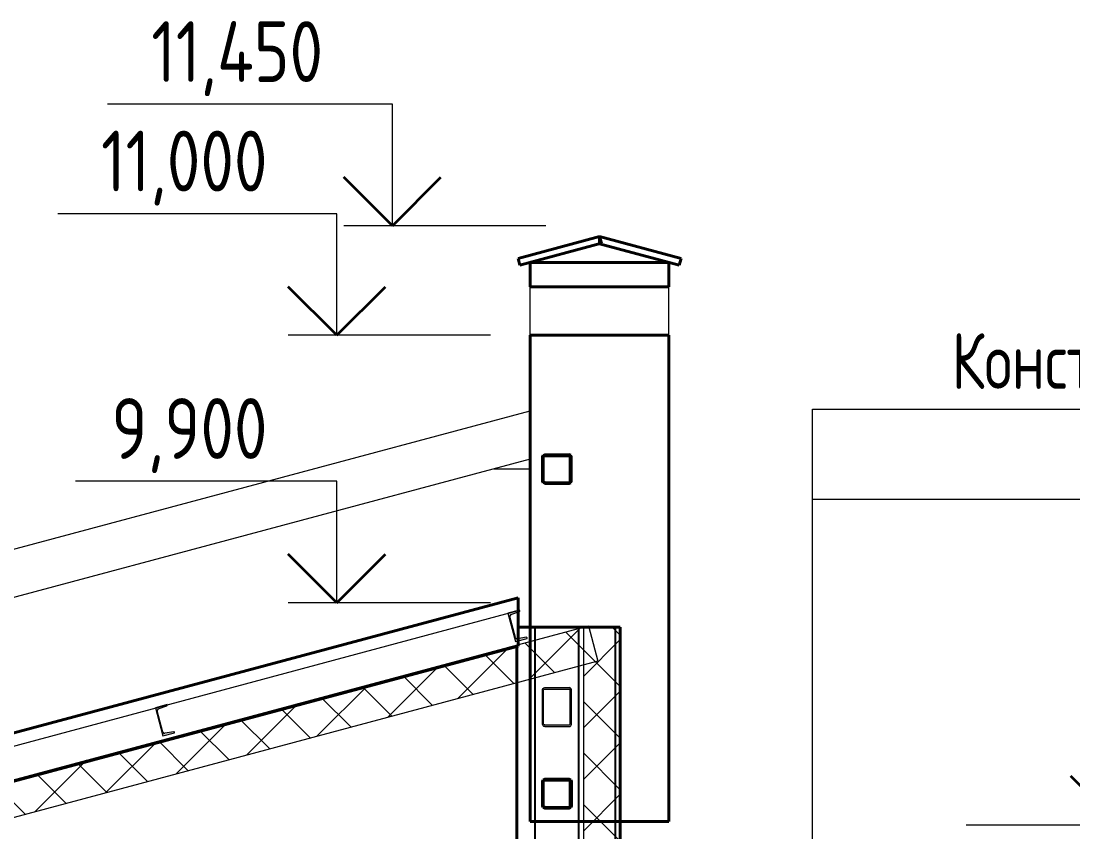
# Model space of a CAD drawing. Header units: millimetres. Extents: x 38742 to 206544, y -3832 to 13261.
# Drawn here: x 195046 to 199369, y 9926 to 13261 of the extents above; entities that cross this region are included whole.
import ezdxf

# ---------------------------------------------------------------- set-up
doc = ezdxf.new("R2010")
doc.units = ezdxf.units.MM
doc.header["$MEASUREMENT"] = 0
for name, color, linetype in [('- Спрятан', 7, 'Continuous'), ('крыша', 7, 'Continuous'), ('Окна ArchiCAD', 7, 'Continuous'), ('стены наруж', 7, 'Continuous'), ('стены02', 7, 'Continuous'), ('текст', 7, 'Continuous'), ('чертеж', 7, 'Continuous')]:
    doc.layers.add(name, color=color, linetype=linetype)
for name, color, linetype, lineweight in [('- Спрятан_Ном._пера__96', 7, 'Continuous', 13), ('- Спрятан_Ном._пера__98', 7, 'Continuous', 35), ('0_Ном._пера__95', 251, 'Continuous', 13), ('0_Ном._пера__97', 7, 'Continuous', 20), ('крыша_Ном._пера__96', 7, 'Continuous', 13), ('крыша_Ном._пера__99', 7, 'Continuous', 40), ('Окна ArchiCAD_Ном._пера__96', 7, 'Continuous', 13), ('подп стены Инжзащита_Ном._пера__96', 7, 'Continuous', 13), ('подп стены Инжзащита_Ном._пера__97', 7, 'Continuous', 20), ('стены наруж_Ном._пера__1', 7, 'Continuous', 25), ('стены наруж_Ном._пера__96', 7, 'Continuous', 13), ('стены наруж_Ном._пера__99', 7, 'Continuous', 40), ('стены02_Ном._пера__99', 7, 'Continuous', 40), ('текст_Ном._пера__1', 7, 'Continuous', 25), ('текст_Ном._пера__96', 7, 'Continuous', 13), ('чертеж_Ном._пера__96', 7, 'Continuous', 13), ('чертеж_Ном._пера__98', 7, 'Continuous', 35)]:
    doc.layers.add(name, color=color, linetype=linetype, lineweight=lineweight)
doc.styles.add('СГЕНЕРИР_СТИЛЬ_1', font='gost_2_304-81_type.ttf')
pattern_1 = [(45, (125392.65, 968.19), (-106.06602, 106.06602), []), (135, (125392.65, 968.19), (106.06602, 106.06602), [])]

# ---------------------------------------------------------------- blocks, each defined once
blk = doc.blocks.new('Элемент разреза_69_1', base_point=(125392.7, 968.2))
at = {"layer": 'стены наруж_Ном._пера__1', "linetype": 'Continuous'}
for p, q in [((197158.3, 5918.2), (197158.3, 10768.2)), ((197158.3, 5918.2), (197158.3, 10768.2)), ((197338.3, 5918.2), (197338.3, 10768.2)), ((197338.3, 5918.2), (197338.3, 10768.2)), ((197488.3, 5918.2), (197488.3, 10768.2)), ((197488.3, 5918.2), (197488.3, 10768.2))]:
    blk.add_line(p, q, dxfattribs=at)
at = {"layer": 'стены наруж_Ном._пера__99', "linetype": 'Continuous'}
for p, q in [((197088.3, 10768.2), (197108.3, 10768.2)), ((197088.3, 10689.2), (197088.3, 10768.2)), ((197108.3, 10768.2), (197158.3, 10768.2)), ((197158.3, 10768.2), (197338.3, 10768.2)), ((197338.3, 10768.2), (197488.3, 10768.2)), ((197488.3, 10768.2), (197508.3, 10768.2)), ((197508.3, 5918.2), (197508.3, 10768.2)), ((197083.3, 10687.9), (197088.3, 10689.2)), ((197083.3, 5918.2), (197083.3, 10687.9)), ((197188.3, 10133.2), (197191.2, 10140.3)), ((197188.3, 10033.2), (197188.3, 10133.2)), ((197191.2, 10140.3), (197198.3, 10143.2)), ((197198.3, 10143.2), (197298.3, 10143.2)), ((197305.4, 10140.3), (197298.3, 10143.2)), ((197308.3, 10133.2), (197305.4, 10140.3)), ((197308.3, 10033.2), (197308.3, 10133.2)), ((197191.2, 10026.1), (197188.3, 10033.2)), ((197305.4, 10026.1), (197308.3, 10033.2)), ((197198.3, 10023.2), (197191.2, 10026.1)), ((197198.3, 10023.2), (197298.3, 10023.2)), ((197298.3, 10023.2), (197305.4, 10026.1)), ((197338.3, 5918.2), (197488.3, 5918.2))]:
    blk.add_line(p, q, dxfattribs=at)
blk = doc.blocks.new('Элемент разреза_80_1', base_point=(125392.7, 968.2))
at = {"layer": 'крыша_Ном._пера__96', "linetype": 'Continuous'}
for p, q in [((182048.3, 7614.9), (197138.3, 11658.3)), ((197138.3, 11458.3), (182098.3, 7428.3))]:
    blk.add_line(p, q, dxfattribs=at)
blk = doc.blocks.new('Элемент разреза_91_1', base_point=(125392.7, 968.2))
at = {"layer": 'стены наруж_Ном._пера__96', "linetype": 'Continuous'}
blk.add_line((197138.3, 11418.2), (196988.6, 11418.2), dxfattribs=at)
blk = doc.blocks.new('Элемент разреза_97_1', base_point=(125392.7, 968.2))
at = {"layer": 'стены02_Ном._пера__99', "linetype": 'Continuous'}
for p, q in [((197138.3, 12268.2), (197708.3, 12268.2)), ((197138.3, 12168.2), (197138.3, 12268.2)), ((197708.3, 12168.2), (197708.3, 12268.2)), ((197138.3, 12168.2), (197708.3, 12168.2)), ((197138.3, 11968.2), (197708.3, 11968.2)), ((197138.3, 9968.2), (197138.3, 11968.2)), ((197708.3, 9968.2), (197708.3, 11968.2)), ((197138.3, 9968.2), (197708.3, 9968.2))]:
    blk.add_line(p, q, dxfattribs=at)
blk = doc.blocks.new('Элемент разреза_98_1', base_point=(125392.7, 968.2))
at = {"layer": 'крыша_Ном._пера__99', "linetype": 'Continuous'}
for p, q in [((197088.3, 12284.8), (197423.3, 12374.6)), ((197430.8, 12346.6), (197423.3, 12374.6)), ((197095.8, 12256.8), (197430.8, 12346.6)), ((197095.8, 12256.8), (197088.3, 12284.8))]:
    blk.add_line(p, q, dxfattribs=at)
blk = doc.blocks.new('Элемент разреза_99_1', base_point=(125392.7, 968.2))
at = {"layer": 'крыша_Ном._пера__99', "linetype": 'Continuous'}
for p, q in [((197423.3, 12344.6), (197423.3, 12374.6)), ((197758.3, 12284.8), (197423.3, 12374.6)), ((197750.8, 12256.8), (197423.3, 12344.6)), ((197750.8, 12256.8), (197758.3, 12284.8))]:
    blk.add_line(p, q, dxfattribs=at)
blk = doc.blocks.new('Элемент разреза_100_1', base_point=(125392.7, 968.2))
at = {"layer": 'Окна ArchiCAD_Ном._пера__96', "linetype": 'Continuous'}
for p, q in [((197138.3, 11968.2), (197138.3, 12168.2)), ((197708.3, 11968.2), (197708.3, 12168.2))]:
    blk.add_line(p, q, dxfattribs=at)
blk = doc.blocks.new('Элемент разреза_130_1', base_point=(125392.7, 968.2))
at = {"layer": '- Спрятан_Ном._пера__96', "linetype": 'Continuous', "lineweight": 25}
h = blk.add_hatch(color=7, dxfattribs=at)
h.paths.add_polyline_path([(197198.3, 10143.2), (197191.2, 10140.3), (197188.3, 10133.2), (197188.3, 10033.2), (197191.2, 10026.1), (197198.3, 10023.2), (197298.3, 10023.2), (197305.4, 10026.1), (197308.3, 10033.2), (197308.3, 10133.2), (197305.4, 10140.3), (197298.3, 10143.2)])
h.paths.add_polyline_path([(197198.3, 10138.2), (197298.3, 10138.2), (197301.8, 10136.7), (197303.3, 10133.2), (197303.3, 10033.2), (197301.8, 10029.7), (197298.3, 10028.2), (197198.3, 10028.2), (197194.8, 10029.7), (197193.3, 10033.2), (197193.3, 10133.2), (197194.8, 10136.7)], flags=0)
at = {"layer": '- Спрятан_Ном._пера__98', "linetype": 'Continuous'}
for p, q in [((197188.3, 10133.2), (197191.2, 10140.3)), ((197188.3, 10033.2), (197188.3, 10133.2)), ((197191.2, 10140.3), (197198.3, 10143.2)), ((197193.3, 10133.2), (197194.8, 10136.7)), ((197193.3, 10033.2), (197193.3, 10133.2)), ((197194.8, 10136.7), (197198.3, 10138.2)), ((197198.3, 10143.2), (197298.3, 10143.2)), ((197198.3, 10138.2), (197298.3, 10138.2)), ((197305.4, 10140.3), (197298.3, 10143.2)), ((197301.8, 10136.7), (197298.3, 10138.2)), ((197303.3, 10133.2), (197301.8, 10136.7)), ((197303.3, 10033.2), (197303.3, 10133.2)), ((197308.3, 10133.2), (197305.4, 10140.3)), ((197308.3, 10033.2), (197308.3, 10133.2)), ((197191.2, 10026.1), (197188.3, 10033.2)), ((197194.8, 10029.7), (197193.3, 10033.2)), ((197301.8, 10029.7), (197303.3, 10033.2)), ((197305.4, 10026.1), (197308.3, 10033.2)), ((197198.3, 10023.2), (197191.2, 10026.1)), ((197198.3, 10028.2), (197194.8, 10029.7)), ((197198.3, 10028.2), (197298.3, 10028.2)), ((197198.3, 10023.2), (197298.3, 10023.2)), ((197298.3, 10028.2), (197301.8, 10029.7)), ((197298.3, 10023.2), (197305.4, 10026.1))]:
    blk.add_line(p, q, dxfattribs=at)
blk = doc.blocks.new('Элемент разреза_131_1', base_point=(125392.7, 968.2))
at = {"layer": '- Спрятан_Ном._пера__96', "linetype": 'Continuous', "lineweight": 25}
h = blk.add_hatch(color=7, dxfattribs=at)
h.paths.add_polyline_path([(197198.3, 11478.2), (197191.2, 11475.3), (197188.3, 11468.2), (197188.3, 11368.2), (197191.2, 11361.1), (197198.3, 11358.2), (197298.3, 11358.2), (197305.4, 11361.1), (197308.3, 11368.2), (197308.3, 11468.2), (197305.4, 11475.3), (197298.3, 11478.2)])
h.paths.add_polyline_path([(197198.3, 11473.2), (197298.3, 11473.2), (197301.8, 11471.7), (197303.3, 11468.2), (197303.3, 11368.2), (197301.8, 11364.7), (197298.3, 11363.2), (197198.3, 11363.2), (197194.8, 11364.7), (197193.3, 11368.2), (197193.3, 11468.2), (197194.8, 11471.7)], flags=0)
at = {"layer": '- Спрятан_Ном._пера__98', "linetype": 'Continuous'}
for p, q in [((197188.3, 11468.2), (197191.2, 11475.3)), ((197188.3, 11368.2), (197188.3, 11468.2)), ((197191.2, 11475.3), (197198.3, 11478.2)), ((197193.3, 11468.2), (197194.8, 11471.7)), ((197193.3, 11368.2), (197193.3, 11468.2)), ((197194.8, 11471.7), (197198.3, 11473.2)), ((197198.3, 11478.2), (197298.3, 11478.2)), ((197198.3, 11473.2), (197298.3, 11473.2)), ((197305.4, 11475.3), (197298.3, 11478.2)), ((197301.8, 11471.7), (197298.3, 11473.2)), ((197303.3, 11468.2), (197301.8, 11471.7)), ((197303.3, 11368.2), (197303.3, 11468.2)), ((197308.3, 11468.2), (197305.4, 11475.3)), ((197308.3, 11368.2), (197308.3, 11468.2)), ((197191.2, 11361.1), (197188.3, 11368.2)), ((197198.3, 11358.2), (197191.2, 11361.1)), ((197194.8, 11364.7), (197193.3, 11368.2)), ((197198.3, 11363.2), (197194.8, 11364.7)), ((197198.3, 11363.2), (197298.3, 11363.2)), ((197198.3, 11358.2), (197298.3, 11358.2)), ((197298.3, 11363.2), (197301.8, 11364.7)), ((197298.3, 11358.2), (197305.4, 11361.1)), ((197301.8, 11364.7), (197303.3, 11368.2)), ((197305.4, 11361.1), (197308.3, 11368.2))]:
    blk.add_line(p, q, dxfattribs=at)
blk = doc.blocks.new('Элемент разреза_132_1', base_point=(125392.7, 968.2))
at = {"layer": '- Спрятан_Ном._пера__96', "linetype": 'Continuous'}
h = blk.add_hatch(color=256, dxfattribs=at)
h.paths.add_polyline_path([(197298.3, 10358.9), (197302.1, 10359.9), (197305.4, 10362.8), (197307.5, 10367.1), (197308.3, 10372.3), (197308.3, 10506.1), (197307.5, 10511.2), (197305.4, 10515.6), (197302.1, 10518.5), (197298.3, 10519.5), (197198.3, 10519.5), (197194.5, 10518.5), (197191.2, 10515.6), (197189.1, 10511.2), (197188.3, 10506.1), (197188.3, 10372.3), (197189.1, 10367.1), (197191.2, 10362.8), (197194.5, 10359.9), (197198.3, 10358.9)])
h.paths.add_polyline_path([(197298.3, 10365.6), (197198.3, 10365.6), (197196.4, 10366.1), (197194.8, 10367.5), (197193.7, 10369.7), (197193.3, 10372.3), (197193.3, 10506.1), (197193.7, 10508.7), (197194.8, 10510.9), (197196.4, 10512.3), (197198.3, 10512.8), (197298.3, 10512.8), (197300.2, 10512.3), (197301.8, 10510.9), (197302.9, 10508.7), (197303.3, 10506.1), (197303.3, 10372.3), (197302.9, 10369.7), (197301.8, 10367.5), (197300.2, 10366.1)], flags=0)
for p, q in [((197188.3, 10506.1), (197189.1, 10511.2)), ((197189.1, 10511.2), (197191.2, 10515.6)), ((197191.2, 10515.6), (197194.5, 10518.5)), ((197193.3, 10506.1), (197193.7, 10508.7)), ((197193.7, 10508.7), (197194.8, 10510.9)), ((197194.5, 10518.5), (197198.3, 10519.5)), ((197194.8, 10510.9), (197196.4, 10512.3)), ((197196.4, 10512.3), (197198.3, 10512.8)), ((197198.3, 10519.5), (197298.3, 10519.5)), ((197198.3, 10512.8), (197298.3, 10512.8)), ((197302.1, 10518.5), (197298.3, 10519.5)), ((197300.2, 10512.3), (197298.3, 10512.8)), ((197301.8, 10510.9), (197300.2, 10512.3)), ((197302.9, 10508.7), (197301.8, 10510.9)), ((197305.4, 10515.6), (197302.1, 10518.5)), ((197303.3, 10506.1), (197302.9, 10508.7)), ((197307.5, 10511.2), (197305.4, 10515.6)), ((197308.3, 10506.1), (197307.5, 10511.2)), ((197188.3, 10372.3), (197188.3, 10506.1)), ((197193.3, 10372.3), (197193.3, 10506.1)), ((197303.3, 10372.3), (197303.3, 10506.1)), ((197308.3, 10372.3), (197308.3, 10506.1)), ((197189.1, 10367.1), (197188.3, 10372.3)), ((197191.2, 10362.8), (197189.1, 10367.1)), ((197194.5, 10359.9), (197191.2, 10362.8)), ((197193.7, 10369.7), (197193.3, 10372.3)), ((197194.8, 10367.5), (197193.7, 10369.7)), ((197198.3, 10358.9), (197194.5, 10359.9)), ((197196.4, 10366.1), (197194.8, 10367.5)), ((197198.3, 10365.6), (197196.4, 10366.1)), ((197198.3, 10365.6), (197298.3, 10365.6)), ((197198.3, 10358.9), (197298.3, 10358.9)), ((197298.3, 10365.6), (197300.2, 10366.1)), ((197298.3, 10358.9), (197302.1, 10359.9)), ((197300.2, 10366.1), (197301.8, 10367.5)), ((197301.8, 10367.5), (197302.9, 10369.7)), ((197302.1, 10359.9), (197305.4, 10362.8)), ((197302.9, 10369.7), (197303.3, 10372.3)), ((197305.4, 10362.8), (197307.5, 10367.1)), ((197307.5, 10367.1), (197308.3, 10372.3))]:
    blk.add_line(p, q, dxfattribs=at)
blk = doc.blocks.new('Отметка высоты (ГОСТ)[32]_1', base_point=(199560.9, 9955.2))
at = {"layer": 'чертеж_Ном._пера__96', "linetype": 'Continuous'}
for p, q in [((199560.9, 9955.2), (199560.9, 10455.2)), ((199560.9, 10455.2), (201630.6, 10455.2)), ((198929.6, 9955.2), (199760.9, 9955.2))]:
    blk.add_line(p, q, dxfattribs=at)
at = {"layer": 'чертеж_Ном._пера__98', "linetype": 'Continuous'}
for q in [(199360.9, 10155.2), (199760.9, 10155.2)]:
    blk.add_line((199560.9, 9955.2), q, dxfattribs=at)
at = {"layer": 'чертеж_Ном._пера__96', "insert": (199760.9, 10464), "char_height": 250, "attachment_point": 7, "style": 'СГЕНЕРИР_СТИЛЬ_1'}
blk.add_mtext('{переменная\\A1{\\H.66x;\\S^  ;}}', dxfattribs=at)
blk = doc.blocks.new('Отметка высоты (ГОСТ)[33]_1', base_point=(196343.3, 10868.2))
at = {"layer": 'чертеж_Ном._пера__96', "linetype": 'Continuous'}
for p, q in [((196343.3, 11368.2), (195270, 11368.2)), ((196343.3, 10868.2), (196343.3, 11368.2)), ((196974.6, 10868.2), (196143.3, 10868.2))]:
    blk.add_line(p, q, dxfattribs=at)
at = {"layer": 'чертеж_Ном._пера__98', "linetype": 'Continuous'}
for q in [(196143.3, 11068.2), (196543.3, 11068.2)]:
    blk.add_line((196343.3, 10868.2), q, dxfattribs=at)
at = {"layer": 'чертеж_Ном._пера__96', "insert": (196143.3, 11401.7), "char_height": 250, "attachment_point": 9, "style": 'СГЕНЕРИР_СТИЛЬ_1'}
blk.add_mtext('{9,900\\A1{\\H.66x;\\S^  ;}}', dxfattribs=at)
blk = doc.blocks.new('Отметка высоты (ГОСТ)[34]_1', base_point=(196343.3, 11968.2))
at = {"layer": 'чертеж_Ном._пера__96', "linetype": 'Continuous'}
for p, q in [((196343.3, 12468.2), (195197.2, 12468.2)), ((196343.3, 11968.2), (196343.3, 12468.2)), ((196974.6, 11968.2), (196143.3, 11968.2))]:
    blk.add_line(p, q, dxfattribs=at)
at = {"layer": 'чертеж_Ном._пера__98', "linetype": 'Continuous'}
for q in [(196143.3, 12168.2), (196543.3, 12168.2)]:
    blk.add_line((196343.3, 11968.2), q, dxfattribs=at)
at = {"layer": 'чертеж_Ном._пера__96', "insert": (196143.3, 12501.7), "char_height": 250, "attachment_point": 9, "style": 'СГЕНЕРИР_СТИЛЬ_1'}
blk.add_mtext('{11,000\\A1{\\H.66x;\\S^  ;}}', dxfattribs=at)
blk = doc.blocks.new('Отметка высоты (ГОСТ)[35]_1', base_point=(196571.7, 12418.2))
at = {"layer": 'чертеж_Ном._пера__96', "linetype": 'Continuous'}
for p, q in [((196571.7, 12918.2), (195401.4, 12918.2)), ((196571.7, 12418.2), (196571.7, 12918.2)), ((197203.1, 12418.2), (196371.7, 12418.2))]:
    blk.add_line(p, q, dxfattribs=at)
at = {"layer": 'чертеж_Ном._пера__98', "linetype": 'Continuous'}
for q in [(196371.7, 12618.2), (196771.7, 12618.2)]:
    blk.add_line((196571.7, 12418.2), q, dxfattribs=at)
at = {"layer": 'чертеж_Ном._пера__96', "insert": (196371.7, 12951.7), "char_height": 250, "attachment_point": 9, "style": 'СГЕНЕРИР_СТИЛЬ_1'}
blk.add_mtext('{11,450\\A1{\\H.66x;\\S^  ;}}', dxfattribs=at)
blk = doc.blocks.new('Элемент разреза_133_1', base_point=(125392.7, 968.2))
at = {"layer": 'крыша_Ном._пера__99', "linetype": 'Continuous'}
for p, q in [((182048.3, 6859.3), (197088.3, 10889.2)), ((197088.3, 10689.2), (197088.3, 10889.2)), ((182608.3, 6809.3), (197088.3, 10689.2))]:
    blk.add_line(p, q, dxfattribs=at)
blk = doc.blocks.new('Линия_5_1', base_point=(198298.3, 9688.8))
at = {"layer": 'текст_Ном._пера__96', "linetype": 'Continuous'}
for q in [(198298.3, 11664.9), (198248.3, 9875.4), (198348.3, 9875.4)]:
    blk.add_line((198298.3, 9688.8), q, dxfattribs=at)

msp = doc.modelspace()

# ---------------------------------------------------------------- hatches: boundary and pattern name
at = {"layer": '0_Ном._пера__95', "linetype": 'Continuous'}
for points in [[(197077.9, 10709.2), (197126, 10722), (197125.3, 10724.4, 0.388879), (197122.4, 10726.2), (197085.9, 10719.8, -0.388879), (197078.1, 10724.8), (197054.8, 10811.6, -0.388879), (197059.1, 10819.9), (197093.9, 10832.5, 0.388879), (197095.5, 10835.6), (197094.9, 10837.9), (197046.9, 10825.1)], [(195628.6, 10320.8), (195676.6, 10333.7), (195676, 10336, 0.388879), (195673.1, 10337.9), (195636.6, 10331.4, -0.388879), (195628.8, 10336.4), (195605.5, 10423.3, -0.388879), (195609.8, 10431.5), (195644.6, 10444.2, 0.388879), (195646.2, 10447.3), (195645.6, 10449.6), (195597.6, 10436.7)]]:
    msp.add_hatch(color=256, dxfattribs=at).paths.add_polyline_path(points)
at = {"layer": 'подп стены Инжзащита_Ном._пера__97', "linetype": 'Continuous'}
h = msp.add_hatch(dxfattribs=at)
h.set_pattern_fill('УТЕПЛИТ_МЕЛКИЙ_0001', color=256, style=0, pattern_type=2)
h.set_pattern_definition(pattern_1)
h.paths.add_polyline_path([(182723.3, 6691.4), (182723.3, 6846.7), (197377.4, 10773.3), (197416.3, 10628.4)])
h = msp.add_hatch(dxfattribs=at)
h.set_pattern_fill('УТЕПЛИТ_МЕЛКИЙ_0001', color=256, style=0, pattern_type=2)
h.set_pattern_definition(pattern_1)
h.paths.add_polyline_path([(197508.3, 9291.4), (197358.3, 9291.4), (197358.3, 10768.2), (197508.3, 10768.2)])

# ---------------------------------------------------------------- linework, layer by layer
at = {"layer": '0_Ном._пера__97', "linetype": 'Continuous'}
for p, q in [((197094.9, 10837.9), (197046.9, 10825.1)), ((197046.9, 10825.1), (197077.9, 10709.2)), ((197078.1, 10724.8), (197054.8, 10811.6)), ((197059.1, 10819.9), (197093.9, 10832.5)), ((197095.5, 10835.6), (197094.9, 10837.9)), ((197122.4, 10726.2), (197085.9, 10719.8)), ((197126, 10722), (197125.3, 10724.4)), ((197077.9, 10709.2), (197126, 10722)), ((195645.6, 10449.6), (195597.6, 10436.7)), ((195597.6, 10436.7), (195628.6, 10320.8)), ((195628.8, 10336.4), (195605.5, 10423.3)), ((195609.8, 10431.5), (195644.6, 10444.2)), ((195646.2, 10447.3), (195645.6, 10449.6)), ((195628.6, 10320.8), (195676.6, 10333.7)), ((195673.1, 10337.9), (195636.6, 10331.4)), ((195676.6, 10333.7), (195676, 10336))]:
    msp.add_line(p, q, dxfattribs=at)
for centre, radius, start, end in [((197061.5, 10813.4), 6.86, 110, 195), ((197093, 10834.9), 2.57, 289.9839, 14.9839), ((197084.7, 10726.5), 6.86, 195.0189, 280.0189), ((197122.9, 10723.7), 2.57, 15, 100), ((195612.1, 10425.1), 6.86, 110, 195), ((195643.7, 10446.6), 2.57, 289.9839, 14.9839), ((195635.4, 10338.2), 6.86, 195.0189, 280.0189), ((195673.5, 10335.4), 2.57, 15, 100)]:
    msp.add_arc(centre, radius, start, end, dxfattribs=at)
at = {"layer": 'подп стены Инжзащита_Ном._пера__96', "linetype": 'Continuous'}
msp.add_line((182085.2, 6803.1), (197094.9, 10837.9), dxfattribs=at)
at = {"layer": 'подп стены Инжзащита_Ном._пера__97', "linetype": 'Continuous', "flags": 128}
for points in [[(182723.3, 6691.4), (182723.3, 6846.7), (197377.4, 10773.3), (197416.3, 10628.4)], [(197508.3, 9291.4), (197358.3, 9291.4), (197358.3, 10768.2), (197508.3, 10768.2)]]:
    msp.add_lwpolyline(points, close=True, dxfattribs=at)
at = {"layer": 'текст_Ном._пера__96', "linetype": 'Continuous'}
for p, q in [((198298.3, 11664.9), (201391.5, 11664.9)), ((198298.3, 11294.9), (201391.5, 11294.9))]:
    msp.add_line(p, q, dxfattribs=at)

# ---------------------------------------------------------------- block references
at = {"layer": '- Спрятан'}
for name in ['Элемент разреза_131_1', 'Элемент разреза_132_1', 'Элемент разреза_130_1']:
    msp.add_blockref(name, (125392.7, 968.2), dxfattribs=at)
at = {"layer": 'крыша'}
for name in ['Элемент разреза_98_1', 'Элемент разреза_99_1', 'Элемент разреза_80_1', 'Элемент разреза_133_1']:
    msp.add_blockref(name, (125392.7, 968.2), dxfattribs=at)
at = {"layer": 'Окна ArchiCAD'}
msp.add_blockref('Элемент разреза_100_1', (125392.7, 968.2), dxfattribs=at)
at = {"layer": 'стены наруж'}
for name in ['Элемент разреза_91_1', 'Элемент разреза_69_1']:
    msp.add_blockref(name, (125392.7, 968.2), dxfattribs=at)
at = {"layer": 'стены02'}
msp.add_blockref('Элемент разреза_97_1', (125392.7, 968.2), dxfattribs=at)
at = {"layer": 'текст', "linetype": 'Continuous'}
msp.add_blockref('Линия_5_1', (198298.3, 9688.8), dxfattribs=at)
at = {"layer": 'чертеж', "linetype": 'Continuous'}
for name, p in [('Отметка высоты (ГОСТ)[35]_1', (196571.7, 12418.2)), ('Отметка высоты (ГОСТ)[34]_1', (196343.3, 11968.2)), ('Отметка высоты (ГОСТ)[33]_1', (196343.3, 10868.2)), ('Отметка высоты (ГОСТ)[32]_1', (199560.9, 9955.2))]:
    msp.add_blockref(name, p, dxfattribs=at)

# ---------------------------------------------------------------- texts
at = {"layer": 'текст_Ном._пера__1', "linetype": 'Continuous', "insert": (201342, 11674.7), "char_height": 230, "attachment_point": 6, "line_spacing_factor": 0.981818, "style": 'СГЕНЕРИР_СТИЛЬ_1'}
msp.add_mtext('{\\W0.950000x;Конструкция кровли 3\\Pсм. лист 4}', dxfattribs=at)

doc.saveas('drawing.dxf')
